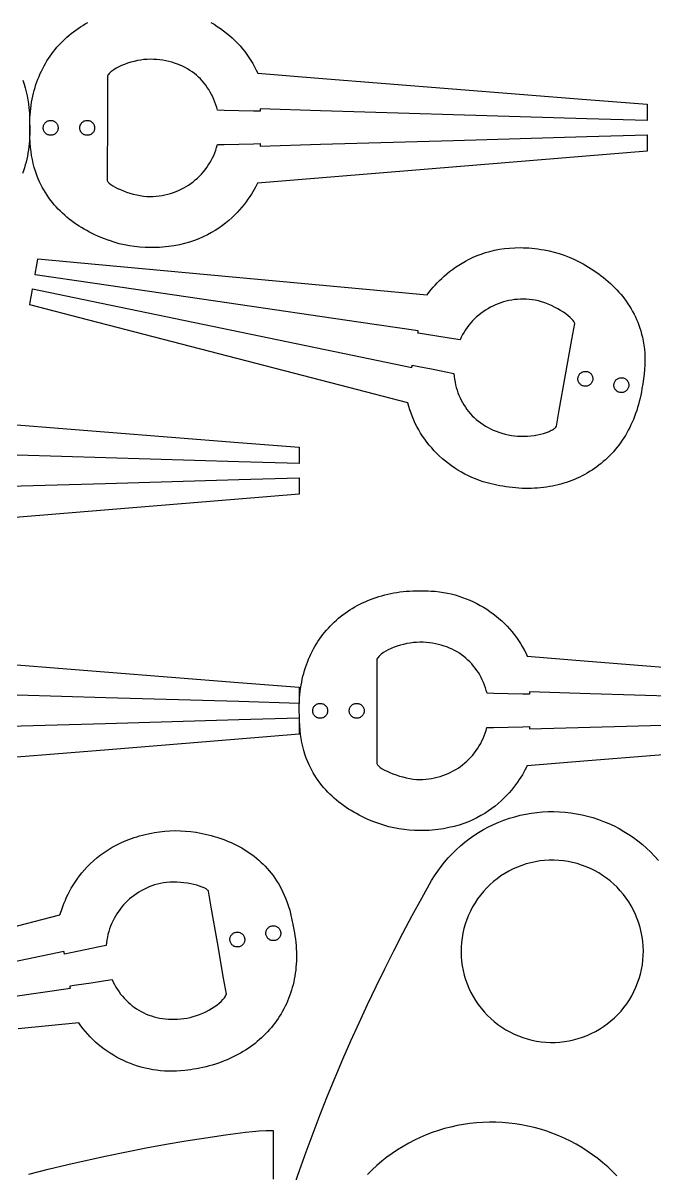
# Model space of a CAD drawing. Extents: x 0 to 1250, y 0 to 2500.
# Drawn here: x 652 to 756, y 642.6 to 832 of the extents above; entities that cross this region are included whole.
import ezdxf

# ---------------------------------------------------------------- set-up
doc = ezdxf.new("R2010")
doc.units = 0
doc.layers.get('0').update_dxf_attribs({"linetype": 'CONTINUOUS', "lineweight": 25})

msp = doc.modelspace()

# ---------------------------------------------------------------- linework, layer by layer
for points in [[(682.917, 832.145), (683.462, 831.827), (683.994, 831.493), (684.512, 831.143), (685.017, 830.776), (685.507, 830.395), (685.982, 829.999), (686.443, 829.589), (686.888, 829.166), (687.317, 828.729), (687.73, 828.281), (688.126, 827.82), (688.504, 827.348), (688.865, 826.865), (689.208, 826.372), (689.533, 825.87), (689.839, 825.358), (690.125, 824.837), (690.392, 824.309), (690.638, 823.773), (700.655, 822.975), (722.691, 821.22), (744.727, 819.465), (754.743, 818.668), (754.743, 818.251), (754.742, 817.334), (754.741, 816.418), (754.74, 816.001), (744.785, 816.297), (722.885, 816.947), (700.984, 817.597), (691.03, 817.892), (691.03, 817.832), (691.03, 817.701), (691.031, 817.57), (691.031, 817.51), (689.937, 817.538), (687.531, 817.599), (685.125, 817.659), (684.031, 817.687), (683.907, 818.144), (683.768, 818.592), (683.612, 819.031), (683.44, 819.46), (683.253, 819.88), (683.05, 820.288), (682.833, 820.687), (682.6, 821.074), (682.352, 821.449), (682.089, 821.813), (681.812, 822.164), (681.521, 822.503), (681.215, 822.829), (680.896, 823.142), (680.562, 823.441), (680.215, 823.726), (679.855, 823.997), (679.481, 824.252), (679.094, 824.493), (678.694, 824.718), (678.282, 824.927), (677.857, 825.12), (677.419, 825.296), (676.97, 825.456), (676.508, 825.598), (676.034, 825.722), (675.549, 825.828), (675.052, 825.916), (674.544, 825.985), (674.024, 826.034), (673.494, 826.064), (672.953, 826.074), (672.447, 826.059), (671.923, 826.015), (671.388, 825.944), (670.846, 825.848), (670.305, 825.727), (669.768, 825.585), (669.242, 825.422), (668.732, 825.24), (668.244, 825.041), (667.784, 824.827), (667.357, 824.6), (666.969, 824.36), (666.626, 824.11), (666.473, 823.982), (666.333, 823.852), (666.206, 823.72), (666.095, 823.586), (665.999, 823.451), (665.919, 823.316), (665.913, 820.628), (665.899, 814.714), (665.886, 808.801), (665.88, 806.113), (665.933, 806.013), (666.005, 805.91), (666.095, 805.806), (666.203, 805.699), (666.466, 805.482), (666.79, 805.263), (667.166, 805.043), (667.589, 804.827), (668.051, 804.617), (668.548, 804.415), (669.071, 804.226), (669.616, 804.051), (670.174, 803.894), (670.74, 803.759), (671.308, 803.646), (671.87, 803.561), (672.421, 803.505), (672.953, 803.481), (673.451, 803.491), (673.944, 803.523), (674.431, 803.575), (674.911, 803.647), (675.385, 803.738), (675.851, 803.849), (676.31, 803.978), (676.76, 804.126), (677.202, 804.292), (677.635, 804.474), (678.058, 804.674), (678.472, 804.891), (678.875, 805.123), (679.268, 805.371), (679.65, 805.635), (680.019, 805.913), (680.378, 806.206), (680.723, 806.512), (681.056, 806.832), (681.375, 807.166), (681.681, 807.512), (681.972, 807.869), (682.249, 808.239), (682.51, 808.62), (682.757, 809.012), (682.987, 809.415), (683.201, 809.827), (683.399, 810.249), (683.579, 810.681), (683.741, 811.121), (683.886, 811.569), (684.012, 812.025), (685.107, 812.052), (687.518, 812.11), (689.928, 812.168), (691.024, 812.195), (691.023, 812.133), (691.023, 811.996), (691.022, 811.86), (691.022, 811.797), (700.978, 812.086), (722.883, 812.72), (744.787, 813.354), (754.743, 813.642), (754.743, 813.224), (754.743, 812.304), (754.743, 811.385), (754.743, 810.967), (744.724, 810.145), (722.684, 808.336), (700.644, 806.528), (690.625, 805.705), (690.272, 805.027), (689.841, 804.275), (689.596, 803.876), (689.329, 803.465), (689.041, 803.043), (688.731, 802.613), (688.397, 802.177), (688.04, 801.736), (687.659, 801.293), (687.253, 800.85), (686.821, 800.408), (686.364, 799.97), (685.879, 799.538), (685.368, 799.115), (684.828, 798.701), (684.26, 798.298), (683.663, 797.91), (683.035, 797.538), (682.378, 797.185), (681.689, 796.851), (680.968, 796.539), (680.215, 796.251), (679.429, 795.99), (678.61, 795.757), (677.756, 795.554), (676.868, 795.384), (676.41, 795.311), (675.944, 795.248), (675.468, 795.193), (674.983, 795.148), (674.489, 795.112), (673.986, 795.087), (673.474, 795.071), (672.952, 795.066), (672.098, 795.084), (671.244, 795.138), (670.392, 795.228), (669.543, 795.354), (668.701, 795.515), (667.866, 795.713), (667.043, 795.947), (666.233, 796.216), (666.23, 796.217), (666.223, 796.22), (666.216, 796.222), (666.213, 796.224), (665.259, 796.585), (664.325, 796.979), (663.865, 797.188), (663.412, 797.406), (662.965, 797.632), (662.524, 797.867), (662.089, 798.111), (661.662, 798.363), (661.241, 798.625), (660.828, 798.895), (660.422, 799.175), (660.024, 799.464), (659.635, 799.762), (659.254, 800.071), (658.881, 800.388), (658.518, 800.716), (658.164, 801.053), (657.82, 801.401), (657.485, 801.759), (657.16, 802.126), (656.846, 802.505), (656.543, 802.893), (656.25, 803.293), (655.969, 803.703), (655.699, 804.124), (655.441, 804.556), (655.195, 804.998), (654.961, 805.452), (654.74, 805.918), (654.532, 806.395), (654.288, 807.014), (654.069, 807.64), (653.875, 808.274), (653.706, 808.914), (653.56, 809.56), (653.438, 810.211), (653.338, 810.867), (653.26, 811.527), (653.197, 812.343), (653.164, 813.144), (653.149, 813.943), (653.135, 814.756), (653.13, 815.305), (653.137, 815.849), (653.157, 816.386), (653.188, 816.918), (653.232, 817.445), (653.288, 817.965), (653.356, 818.479), (653.436, 818.987), (653.527, 819.488), (653.63, 819.984), (653.744, 820.473), (653.869, 820.955), (654.006, 821.431), (654.153, 821.899), (654.312, 822.361), (654.481, 822.817), (654.661, 823.265), (654.852, 823.706), (655.053, 824.139), (655.264, 824.566), (655.485, 824.984), (655.717, 825.396), (655.958, 825.799), (656.209, 826.195), (656.47, 826.584), (656.74, 826.964), (657.02, 827.336), (657.309, 827.7), (657.608, 828.056), (657.915, 828.403), (658.232, 828.742), (658.557, 829.073), (658.891, 829.395), (659.233, 829.708), (659.584, 830.012), (659.943, 830.308), (660.311, 830.594), (660.686, 830.871), (661.07, 831.139), (661.461, 831.398), (661.86, 831.648), (662.267, 831.888), (662.681, 832.118)], [(651.972, 822.613), (652.191, 821.986), (652.384, 821.353), (652.554, 820.713), (652.699, 820.067), (652.822, 819.416), (652.922, 818.76), (653, 818.099), (653.063, 817.284), (653.095, 816.483), (653.111, 815.683), (653.125, 814.87), (653.13, 814.321), (653.123, 813.778), (653.103, 813.24), (653.071, 812.708), (653.027, 812.182), (652.971, 811.662), (652.904, 811.148), (652.824, 810.64), (652.733, 810.138), (652.63, 809.643), (652.516, 809.154), (652.39, 808.672), (652.254, 808.196), (652.106, 807.727), (651.948, 807.265)], [(643.393, 766.506), (665.429, 764.751), (687.465, 762.996), (697.482, 762.199), (697.481, 761.782), (697.48, 760.865), (697.479, 759.949), (697.479, 759.532), (687.524, 759.828), (665.623, 760.478), (643.723, 761.128)], [(643.717, 755.617), (665.621, 756.251), (687.525, 756.885), (697.482, 757.173), (697.482, 756.755), (697.482, 755.836), (697.481, 754.916), (697.481, 754.498), (687.463, 753.676), (665.423, 751.867), (643.382, 750.059)], [(767.036, 712.372), (744.996, 710.563), (734.977, 709.741), (734.624, 709.063), (734.193, 708.311), (733.948, 707.912), (733.682, 707.501), (733.393, 707.079), (733.083, 706.649), (732.749, 706.212), (732.392, 705.772), (732.011, 705.329), (731.605, 704.885), (731.173, 704.444), (730.716, 704.006), (730.231, 703.574), (729.72, 703.15), (729.18, 702.736), (728.612, 702.334), (728.015, 701.946), (727.387, 701.574), (726.73, 701.22), (726.041, 700.887), (725.32, 700.575), (724.567, 700.287), (723.782, 700.026), (722.962, 699.793), (722.108, 699.59), (721.22, 699.42), (720.762, 699.347), (720.296, 699.283), (719.82, 699.229), (719.335, 699.184), (718.841, 699.148), (718.338, 699.122), (717.826, 699.107), (717.304, 699.101), (716.451, 699.119), (715.596, 699.173), (714.744, 699.264), (713.895, 699.389), (713.053, 699.551), (712.218, 699.749), (711.395, 699.983), (710.585, 700.252), (710.582, 700.253), (710.575, 700.256), (710.568, 700.258), (710.565, 700.259), (709.611, 700.621), (708.677, 701.015), (708.218, 701.224), (707.764, 701.442), (707.317, 701.668), (706.876, 701.903), (706.441, 702.146), (706.014, 702.399), (705.593, 702.66), (705.18, 702.931), (704.774, 703.211), (704.376, 703.5), (703.987, 703.798), (703.606, 704.106), (703.234, 704.424), (702.87, 704.752), (702.516, 705.089), (702.172, 705.437), (701.837, 705.794), (701.513, 706.162), (701.198, 706.54), (700.895, 706.929), (700.602, 707.328), (700.321, 707.739), (700.051, 708.159), (699.793, 708.591), (699.547, 709.034), (699.313, 709.488), (699.092, 709.954), (698.884, 710.431), (698.64, 711.05), (698.421, 711.676), (698.227, 712.31), (698.058, 712.95), (697.912, 713.595), (697.79, 714.247), (697.69, 714.903), (697.612, 715.563), (697.549, 716.379), (697.516, 717.179), (697.501, 717.979), (697.487, 718.792), (697.482, 719.341), (697.489, 719.884), (697.509, 720.422), (697.54, 720.954), (697.584, 721.48), (697.64, 722), (697.708, 722.515), (697.788, 723.023), (697.879, 723.524), (697.982, 724.019), (698.096, 724.508), (698.221, 724.991), (698.358, 725.466), (698.505, 725.935), (698.664, 726.397), (698.833, 726.852), (699.013, 727.301), (699.204, 727.741), (699.405, 728.175), (699.616, 728.601), (699.837, 729.02), (700.069, 729.432), (700.31, 729.835), (700.561, 730.231), (700.822, 730.619), (701.092, 731), (701.372, 731.372), (701.662, 731.736), (701.96, 732.091), (702.267, 732.439), (702.584, 732.778), (702.909, 733.109), (703.243, 733.43), (703.585, 733.744), (703.936, 734.048), (704.295, 734.343), (704.663, 734.63), (705.038, 734.907), (705.422, 735.175), (705.813, 735.434), (706.212, 735.683), (706.619, 735.923), (707.033, 736.154), (707.455, 736.374), (707.883, 736.585), (708.319, 736.786), (708.762, 736.977), (709.212, 737.158), (709.668, 737.328), (710.131, 737.488), (710.6, 737.638), (711.076, 737.778), (711.558, 737.907), (712.047, 738.025), (712.541, 738.132), (713.041, 738.229), (713.547, 738.314), (714.059, 738.388), (714.576, 738.452), (715.098, 738.504), (715.626, 738.544), (716.159, 738.573), (716.697, 738.591), (717.239, 738.597), (717.729, 738.594), (718.219, 738.584), (718.709, 738.568), (719.198, 738.543), (719.873, 738.492), (720.541, 738.417), (721.201, 738.319), (721.852, 738.198), (722.495, 738.056), (723.128, 737.891), (723.752, 737.706), (724.366, 737.5), (724.969, 737.274), (725.561, 737.028), (726.143, 736.764), (726.712, 736.481), (727.269, 736.181), (727.814, 735.863), (728.346, 735.529), (728.864, 735.178), (729.369, 734.812), (729.859, 734.431), (730.334, 734.035), (730.795, 733.625), (731.24, 733.201), (731.669, 732.765), (732.082, 732.316), (732.478, 731.856), (732.856, 731.384), (733.217, 730.901), (733.56, 730.408), (733.885, 729.905), (734.191, 729.394), (734.477, 728.873), (734.744, 728.344), (734.99, 727.808), (745.007, 727.011), (767.043, 725.256)], [(767.237, 720.982), (745.337, 721.632), (735.382, 721.928), (735.382, 721.868), (735.382, 721.737), (735.383, 721.606), (735.383, 721.546), (734.289, 721.574), (731.883, 721.635), (729.477, 721.695), (728.383, 721.723), (728.259, 722.18), (728.12, 722.628), (727.964, 723.067), (727.792, 723.496), (727.605, 723.915), (727.402, 724.324), (727.185, 724.722), (726.952, 725.109), (726.704, 725.485), (726.441, 725.849), (726.164, 726.2), (725.873, 726.539), (725.567, 726.865), (725.248, 727.178), (724.914, 727.477), (724.567, 727.762), (724.207, 728.032), (723.833, 728.288), (723.446, 728.529), (723.047, 728.754), (722.634, 728.963), (722.209, 729.156), (721.771, 729.332), (721.322, 729.491), (720.86, 729.634), (720.386, 729.758), (719.901, 729.864), (719.404, 729.952), (718.896, 730.02), (718.376, 730.07), (717.846, 730.1), (717.305, 730.11), (716.799, 730.095), (716.275, 730.051), (715.74, 729.98), (715.198, 729.883), (714.657, 729.763), (714.12, 729.62), (713.594, 729.458), (713.084, 729.276), (712.596, 729.077), (712.136, 728.863), (711.709, 728.635), (711.321, 728.396), (710.978, 728.146), (710.825, 728.018), (710.685, 727.887), (710.558, 727.755), (710.447, 727.622), (710.351, 727.487), (710.271, 727.351), (710.265, 724.663), (710.251, 718.75), (710.238, 712.837), (710.232, 710.149), (710.285, 710.049), (710.357, 709.946), (710.447, 709.841), (710.555, 709.735), (710.818, 709.518), (711.142, 709.298), (711.518, 709.079), (711.941, 708.863), (712.403, 708.652), (712.9, 708.451), (713.423, 708.262), (713.968, 708.087), (714.526, 707.93), (715.092, 707.794), (715.66, 707.682), (716.222, 707.596), (716.773, 707.54), (717.305, 707.517), (717.803, 707.527), (718.296, 707.559), (718.783, 707.611), (719.263, 707.683), (719.737, 707.774), (720.203, 707.885), (720.662, 708.014), (721.112, 708.162), (721.554, 708.327), (721.987, 708.51), (722.41, 708.71), (722.824, 708.927), (723.227, 709.159), (723.62, 709.407), (724.002, 709.671), (724.372, 709.949), (724.73, 710.242), (725.075, 710.548), (725.408, 710.868), (725.727, 711.202), (726.033, 711.547), (726.324, 711.905), (726.601, 712.275), (726.862, 712.656), (727.109, 713.048), (727.339, 713.451), (727.553, 713.863), (727.751, 714.285), (727.931, 714.716), (728.093, 715.156), (728.238, 715.605), (728.364, 716.061), (729.459, 716.087), (731.87, 716.146), (734.28, 716.204), (735.376, 716.231), (735.375, 716.168), (735.375, 716.032), (735.374, 715.895), (735.374, 715.833), (745.33, 716.121), (767.235, 716.756)], [(643.393, 727.011), (665.429, 725.256), (687.465, 723.501), (697.482, 722.703), (697.481, 722.287), (697.48, 721.37), (697.479, 720.453), (697.479, 720.037), (687.524, 720.332), (665.623, 720.982), (643.723, 721.632)], [(643.717, 716.121), (665.621, 716.756), (687.525, 717.39), (697.482, 717.678), (697.482, 717.26), (697.482, 716.34), (697.481, 715.421), (697.481, 715.003), (687.463, 714.181), (665.423, 712.372), (643.382, 710.563)], [(696.432, 640.048), (697.508, 643.149), (698.618, 646.237), (699.762, 649.313), (700.94, 652.377), (702.151, 655.427), (703.396, 658.463), (704.675, 661.486), (705.987, 664.494), (707.332, 667.488), (708.71, 670.466), (710.12, 673.43), (711.564, 676.377), (713.039, 679.309), (714.547, 682.224), (716.088, 685.122), (717.659, 688.003), (719.263, 690.866), (719.75, 691.66), (720.269, 692.434), (720.819, 693.186), (721.399, 693.915), (722.008, 694.62), (722.645, 695.3), (723.309, 695.953), (723.999, 696.579), (724.714, 697.177), (725.452, 697.745), (726.213, 698.283), (726.994, 698.789), (727.796, 699.264), (728.617, 699.706), (729.454, 700.113), (730.307, 700.487), (731.175, 700.826), (732.056, 701.13), (732.948, 701.397), (733.851, 701.628), (734.762, 701.823), (735.68, 701.98), (736.604, 702.1), (737.532, 702.183), (738.463, 702.228), (739.394, 702.235), (740.325, 702.205), (741.254, 702.137), (742.18, 702.031), (743.1, 701.888), (744.014, 701.707), (744.92, 701.49), (745.817, 701.236), (746.702, 700.947), (747.575, 700.621), (748.434, 700.261), (749.278, 699.866), (750.105, 699.437), (750.914, 698.975), (751.704, 698.48), (752.473, 697.955), (753.22, 697.398), (753.944, 696.812), (754.643, 696.196), (755.317, 695.553), (755.965, 694.883), (756.584, 694.188)], [(648.375, 682.697), (658.098, 685.246), (658.329, 685.975), (658.622, 686.791), (658.794, 687.226), (658.985, 687.677), (659.196, 688.143), (659.427, 688.62), (659.68, 689.108), (659.955, 689.604), (660.253, 690.107), (660.576, 690.614), (660.924, 691.123), (661.299, 691.634), (661.701, 692.143), (662.131, 692.65), (662.591, 693.151), (663.08, 693.646), (663.601, 694.132), (664.155, 694.607), (664.741, 695.07), (665.361, 695.518), (666.017, 695.95), (666.708, 696.364), (667.437, 696.758), (668.203, 697.13), (669.009, 697.477), (669.854, 697.8), (670.292, 697.951), (670.741, 698.094), (671.2, 698.231), (671.669, 698.359), (672.149, 698.48), (672.64, 698.593), (673.142, 698.697), (673.655, 698.793), (674.499, 698.924), (675.35, 699.019), (676.205, 699.078), (677.063, 699.101), (677.92, 699.088), (678.776, 699.038), (679.627, 698.951), (680.472, 698.826), (680.476, 698.826), (680.483, 698.825), (680.49, 698.823), (680.493, 698.823), (681.495, 698.632), (682.484, 698.407), (682.972, 698.281), (683.457, 698.145), (683.936, 698), (684.411, 697.845), (684.882, 697.681), (685.347, 697.506), (685.806, 697.322), (686.26, 697.127), (686.708, 696.922), (687.15, 696.706), (687.586, 696.48), (688.015, 696.243), (688.436, 695.995), (688.851, 695.735), (689.258, 695.464), (689.658, 695.182), (690.049, 694.888), (690.433, 694.582), (690.808, 694.264), (691.174, 693.934), (691.532, 693.591), (691.88, 693.236), (692.219, 692.868), (692.548, 692.488), (692.867, 692.095), (693.176, 691.688), (693.475, 691.268), (693.763, 690.835), (694.111, 690.267), (694.435, 689.688), (694.736, 689.098), (695.014, 688.497), (695.269, 687.887), (695.503, 687.266), (695.715, 686.638), (695.907, 686.001), (696.111, 685.209), (696.282, 684.426), (696.436, 683.641), (696.59, 682.843), (696.691, 682.303), (696.778, 681.767), (696.852, 681.234), (696.913, 680.704), (696.962, 680.178), (696.997, 679.656), (697.019, 679.138), (697.029, 678.624), (697.026, 678.114), (697.011, 677.609), (696.984, 677.107), (696.944, 676.611), (696.892, 676.119), (696.828, 675.631), (696.752, 675.149), (696.664, 674.671), (696.565, 674.198), (696.454, 673.731), (696.331, 673.269), (696.197, 672.813), (696.052, 672.362), (695.896, 671.917), (695.728, 671.477), (695.549, 671.043), (695.36, 670.616), (695.16, 670.195), (694.949, 669.779), (694.727, 669.371), (694.495, 668.969), (694.253, 668.573), (694, 668.184), (693.737, 667.802), (693.464, 667.427), (693.181, 667.059), (692.889, 666.699), (692.586, 666.345), (692.274, 665.999), (691.952, 665.661), (691.621, 665.33), (691.281, 665.008), (690.931, 664.693), (690.572, 664.386), (690.204, 664.087), (689.828, 663.797), (689.442, 663.515), (689.048, 663.241), (688.645, 662.976), (688.233, 662.72), (687.813, 662.473), (687.385, 662.235), (686.949, 662.006), (686.504, 661.786), (686.052, 661.575), (685.592, 661.374), (685.124, 661.182), (684.648, 661.001), (684.164, 660.829), (683.674, 660.666), (683.175, 660.514), (682.67, 660.373), (682.157, 660.241), (681.638, 660.12), (681.111, 660.009), (680.577, 659.909), (680.094, 659.827), (679.61, 659.751), (679.125, 659.682), (678.639, 659.621), (677.965, 659.554), (677.295, 659.512), (676.628, 659.494), (675.965, 659.5), (675.308, 659.529), (674.656, 659.581), (674.009, 659.656), (673.369, 659.752), (672.735, 659.87), (672.109, 660.008), (671.491, 660.168), (670.881, 660.347), (670.28, 660.546), (669.689, 660.765), (669.107, 661.002), (668.536, 661.257), (667.975, 661.53), (667.426, 661.82), (666.889, 662.128), (666.364, 662.451), (665.853, 662.791), (665.354, 663.146), (664.87, 663.517), (664.4, 663.901), (663.945, 664.301), (663.506, 664.713), (663.082, 665.139), (662.675, 665.578), (662.285, 666.029), (661.913, 666.492), (661.558, 666.966), (661.223, 667.451), (651.22, 666.497)], [(649.961, 671.737), (659.816, 673.174), (659.805, 673.233), (659.782, 673.362), (659.759, 673.491), (659.748, 673.55), (660.83, 673.713), (663.211, 674.071), (665.591, 674.429), (666.673, 674.591), (666.874, 674.163), (667.089, 673.746), (667.319, 673.341), (667.563, 672.948), (667.82, 672.567), (668.09, 672.2), (668.374, 671.846), (668.67, 671.505), (668.98, 671.178), (669.301, 670.865), (669.635, 670.567), (669.981, 670.284), (670.339, 670.016), (670.708, 669.764), (671.088, 669.527), (671.479, 669.307), (671.881, 669.103), (672.294, 668.916), (672.716, 668.746), (673.149, 668.594), (673.592, 668.46), (674.044, 668.343), (674.505, 668.246), (674.976, 668.167), (675.455, 668.107), (675.943, 668.067), (676.44, 668.047), (676.944, 668.047), (677.457, 668.067), (677.977, 668.109), (678.504, 668.171), (679.039, 668.255), (679.535, 668.358), (680.043, 668.492), (680.558, 668.655), (681.074, 668.844), (681.587, 669.057), (682.091, 669.291), (682.581, 669.542), (683.051, 669.81), (683.497, 670.09), (683.913, 670.381), (684.294, 670.679), (684.634, 670.983), (684.929, 671.288), (685.058, 671.441), (685.173, 671.594), (685.274, 671.746), (685.361, 671.896), (685.432, 672.046), (685.487, 672.194), (685.027, 674.842), (684.013, 680.668), (682.999, 686.494), (682.539, 689.142), (682.469, 689.231), (682.38, 689.319), (682.273, 689.407), (682.149, 689.493), (681.851, 689.661), (681.495, 689.821), (681.086, 689.972), (680.632, 690.111), (680.14, 690.238), (679.616, 690.35), (679.068, 690.446), (678.501, 690.523), (677.924, 690.581), (677.343, 690.616), (676.765, 690.628), (676.196, 690.615), (675.644, 690.575), (675.116, 690.505), (674.627, 690.408), (674.147, 690.292), (673.677, 690.156), (673.216, 690.002), (672.766, 689.83), (672.326, 689.64), (671.896, 689.433), (671.478, 689.209), (671.072, 688.969), (670.677, 688.714), (670.295, 688.444), (669.925, 688.159), (669.568, 687.86), (669.225, 687.547), (668.895, 687.221), (668.579, 686.883), (668.277, 686.533), (667.99, 686.171), (667.718, 685.798), (667.461, 685.414), (667.221, 685.021), (666.996, 684.617), (666.787, 684.205), (666.596, 683.784), (666.421, 683.356), (666.264, 682.919), (666.125, 682.476), (666.004, 682.026), (665.902, 681.57), (665.818, 681.108), (665.753, 680.642), (665.709, 680.171), (664.634, 679.954), (662.271, 679.478), (659.907, 679.002), (658.833, 678.786), (658.822, 678.847), (658.799, 678.982), (658.776, 679.116), (658.765, 679.178), (649.01, 677.165)], [(749.77, 642.254), (749.022, 643.013), (748.245, 643.743), (747.441, 644.443), (746.612, 645.113), (745.758, 645.751), (744.882, 646.357), (743.983, 646.929), (743.063, 647.468), (742.124, 647.972), (741.166, 648.44), (740.192, 648.873), (739.202, 649.268), (738.199, 649.626), (737.182, 649.947), (736.154, 650.229), (735.117, 650.473), (734.071, 650.678), (733.018, 650.843), (731.959, 650.969), (730.897, 651.055), (729.832, 651.102), (728.766, 651.108), (727.701, 651.075), (726.638, 651.002), (725.578, 650.889), (724.523, 650.737), (723.475, 650.545), (722.434, 650.315), (721.403, 650.045), (720.382, 649.738), (719.374, 649.392), (718.38, 649.009), (717.4, 648.588), (716.437, 648.132), (715.492, 647.64), (714.565, 647.113), (713.659, 646.551), (712.775, 645.956), (711.913, 645.329), (711.076, 644.669), (710.264, 643.979), (709.478, 643.259), (708.72, 642.51)], [(652.952, 642.555), (656.158, 643.364), (659.373, 644.137), (662.596, 644.873), (665.827, 645.575), (669.065, 646.24), (672.311, 646.869), (675.564, 647.462), (678.823, 648.019), (682.087, 648.539), (685.358, 649.023), (688.634, 649.471), (689.765, 649.595), (690.901, 649.684), (692.038, 649.737), (693.176, 649.755), (693.176, 641.755)]]:
    msp.add_lwpolyline(points)
for points in [[(655.345, 814.788), (655.351, 814.914), (655.369, 815.035), (655.4, 815.153), (655.441, 815.265), (655.492, 815.372), (655.554, 815.473), (655.624, 815.567), (655.703, 815.654), (655.79, 815.734), (655.885, 815.804), (655.986, 815.865), (656.093, 815.917), (656.205, 815.958), (656.323, 815.988), (656.444, 816.007), (656.57, 816.013), (656.695, 816.007), (656.816, 815.988), (656.934, 815.958), (657.046, 815.917), (657.154, 815.865), (657.255, 815.804), (657.349, 815.734), (657.436, 815.654), (657.515, 815.567), (657.585, 815.473), (657.647, 815.372), (657.698, 815.265), (657.74, 815.153), (657.77, 815.035), (657.788, 814.914), (657.795, 814.788), (657.788, 814.663), (657.77, 814.541), (657.74, 814.424), (657.698, 814.312), (657.647, 814.204), (657.585, 814.103), (657.515, 814.009), (657.436, 813.922), (657.349, 813.843), (657.255, 813.773), (657.154, 813.711), (657.046, 813.66), (656.934, 813.618), (656.816, 813.588), (656.695, 813.57), (656.57, 813.563), (656.444, 813.57), (656.323, 813.588), (656.205, 813.618), (656.093, 813.66), (655.986, 813.711), (655.885, 813.773), (655.79, 813.843), (655.703, 813.922), (655.624, 814.009), (655.554, 814.103), (655.492, 814.204), (655.441, 814.312), (655.4, 814.424), (655.369, 814.541), (655.351, 814.663)], [(661.359, 814.788), (661.366, 814.914), (661.384, 815.035), (661.414, 815.153), (661.456, 815.265), (661.507, 815.372), (661.569, 815.473), (661.639, 815.567), (661.718, 815.654), (661.805, 815.734), (661.899, 815.804), (662, 815.865), (662.108, 815.917), (662.22, 815.958), (662.337, 815.988), (662.459, 816.007), (662.584, 816.013), (662.71, 816.007), (662.831, 815.988), (662.949, 815.958), (663.061, 815.917), (663.168, 815.865), (663.269, 815.804), (663.364, 815.734), (663.451, 815.654), (663.53, 815.567), (663.6, 815.473), (663.662, 815.372), (663.713, 815.265), (663.754, 815.153), (663.784, 815.035), (663.803, 814.914), (663.809, 814.788), (663.803, 814.663), (663.784, 814.541), (663.754, 814.424), (663.713, 814.312), (663.662, 814.204), (663.6, 814.103), (663.53, 814.009), (663.451, 813.922), (663.364, 813.843), (663.269, 813.773), (663.168, 813.711), (663.061, 813.66), (662.949, 813.618), (662.831, 813.588), (662.71, 813.57), (662.584, 813.563), (662.459, 813.57), (662.337, 813.588), (662.22, 813.618), (662.108, 813.66), (662, 813.711), (661.899, 813.773), (661.805, 813.843), (661.718, 813.922), (661.639, 814.009), (661.569, 814.103), (661.507, 814.204), (661.456, 814.312), (661.414, 814.424), (661.384, 814.541), (661.366, 814.663)], [(718.525, 787.29), (718.991, 787.896), (719.545, 788.562), (719.856, 788.912), (720.19, 789.271), (720.547, 789.636), (720.927, 790.006), (721.332, 790.378), (721.76, 790.75), (722.212, 791.12), (722.689, 791.486), (723.191, 791.846), (723.717, 792.198), (724.269, 792.539), (724.847, 792.868), (725.45, 793.182), (726.079, 793.479), (726.735, 793.757), (727.417, 794.015), (728.127, 794.249), (728.863, 794.458), (729.627, 794.64), (730.418, 794.792), (731.237, 794.913), (732.085, 795), (732.961, 795.052), (733.866, 795.066), (734.329, 795.057), (734.799, 795.039), (735.277, 795.01), (735.762, 794.971), (736.255, 794.92), (736.755, 794.858), (737.262, 794.784), (737.777, 794.699), (738.614, 794.533), (739.446, 794.331), (740.27, 794.095), (741.084, 793.823), (741.886, 793.518), (742.673, 793.178), (743.443, 792.805), (744.194, 792.399), (744.197, 792.397), (744.204, 792.394), (744.21, 792.39), (744.213, 792.388), (745.089, 791.867), (745.941, 791.317), (746.357, 791.031), (746.765, 790.738), (747.167, 790.437), (747.56, 790.129), (747.946, 789.814), (748.323, 789.491), (748.692, 789.161), (749.052, 788.822), (749.403, 788.476), (749.744, 788.123), (750.076, 787.761), (750.398, 787.391), (750.71, 787.014), (751.01, 786.628), (751.301, 786.234), (751.579, 785.832), (751.847, 785.422), (752.103, 785.003), (752.346, 784.576), (752.578, 784.141), (752.796, 783.697), (753.002, 783.244), (753.195, 782.783), (753.374, 782.313), (753.539, 781.834), (753.691, 781.346), (753.828, 780.849), (753.95, 780.343), (754.083, 779.691), (754.19, 779.036), (754.27, 778.379), (754.326, 777.719), (754.357, 777.058), (754.365, 776.395), (754.349, 775.732), (754.311, 775.068), (754.232, 774.254), (754.125, 773.459), (754.001, 772.669), (753.874, 771.866), (753.783, 771.325), (753.682, 770.791), (753.569, 770.265), (753.446, 769.746), (753.311, 769.236), (753.166, 768.733), (753.01, 768.239), (752.843, 767.752), (752.666, 767.274), (752.479, 766.804), (752.281, 766.343), (752.074, 765.889), (751.857, 765.445), (751.63, 765.008), (751.394, 764.581), (751.148, 764.162), (750.893, 763.752), (750.629, 763.351), (750.356, 762.959), (750.074, 762.576), (749.783, 762.202), (749.484, 761.837), (749.176, 761.481), (748.86, 761.135), (748.536, 760.798), (748.203, 760.47), (747.863, 760.152), (747.515, 759.844), (747.159, 759.546), (746.796, 759.257), (746.426, 758.978), (746.048, 758.709), (745.664, 758.45), (745.272, 758.201), (744.874, 757.962), (744.468, 757.733), (744.057, 757.515), (743.639, 757.307), (743.215, 757.11), (742.784, 756.923), (742.348, 756.747), (741.906, 756.581), (741.458, 756.426), (741.005, 756.282), (740.546, 756.149), (740.082, 756.027), (739.612, 755.916), (739.138, 755.816), (738.659, 755.727), (738.175, 755.65), (737.687, 755.583), (737.194, 755.529), (736.697, 755.486), (736.196, 755.454), (735.69, 755.434), (735.181, 755.426), (734.668, 755.43), (734.151, 755.445), (733.631, 755.473), (733.107, 755.512), (732.581, 755.564), (732.051, 755.628), (731.518, 755.704), (730.983, 755.792), (730.501, 755.88), (730.02, 755.975), (729.54, 756.076), (729.063, 756.185), (728.407, 756.353), (727.762, 756.542), (727.129, 756.754), (726.509, 756.986), (725.901, 757.238), (725.306, 757.51), (724.724, 757.801), (724.155, 758.11), (723.6, 758.438), (723.059, 758.782), (722.533, 759.143), (722.021, 759.521), (721.524, 759.913), (721.043, 760.321), (720.578, 760.742), (720.128, 761.178), (719.695, 761.626), (719.278, 762.087), (718.878, 762.559), (718.496, 763.043), (718.131, 763.537), (717.785, 764.041), (717.456, 764.555), (717.146, 765.077), (716.855, 765.608), (716.583, 766.146), (716.331, 766.691), (716.099, 767.242), (715.887, 767.799), (715.695, 768.362), (715.524, 768.929), (715.375, 769.499), (705.649, 772.024), (684.252, 777.579), (662.856, 783.134), (653.13, 785.659), (653.203, 786.069), (653.363, 786.971), (653.523, 787.874), (653.596, 788.284), (663.348, 786.264), (684.803, 781.821), (706.258, 777.378), (716.01, 775.358), (716.02, 775.417), (716.043, 775.547), (716.065, 775.676), (716.075, 775.735), (717.148, 775.518), (719.507, 775.04), (721.866, 774.562), (722.938, 774.345), (722.981, 773.874), (723.04, 773.408), (723.118, 772.949), (723.212, 772.496), (723.324, 772.051), (723.452, 771.613), (723.598, 771.183), (723.76, 770.761), (723.938, 770.348), (724.134, 769.945), (724.346, 769.55), (724.574, 769.166), (724.818, 768.792), (725.078, 768.429), (725.355, 768.076), (725.647, 767.735), (725.955, 767.406), (726.279, 767.089), (726.618, 766.785), (726.973, 766.494), (727.343, 766.217), (727.728, 765.953), (728.128, 765.703), (728.543, 765.468), (728.973, 765.248), (729.418, 765.044), (729.878, 764.855), (730.352, 764.682), (730.84, 764.526), (731.343, 764.387), (731.86, 764.266), (732.391, 764.162), (732.892, 764.089), (733.416, 764.041), (733.955, 764.018), (734.505, 764.019), (735.06, 764.043), (735.613, 764.091), (736.16, 764.16), (736.693, 764.25), (737.208, 764.361), (737.698, 764.492), (738.158, 764.642), (738.582, 764.811), (738.964, 764.997), (739.137, 765.097), (739.297, 765.201), (739.444, 765.309), (739.577, 765.421), (739.695, 765.537), (739.798, 765.657), (740.271, 768.303), (741.311, 774.124), (742.351, 779.945), (742.824, 782.591), (742.789, 782.699), (742.735, 782.813), (742.665, 782.931), (742.577, 783.055), (742.355, 783.314), (742.075, 783.587), (741.743, 783.868), (741.364, 784.155), (740.945, 784.442), (740.491, 784.727), (740.008, 785.004), (739.502, 785.27), (738.98, 785.522), (738.446, 785.754), (737.906, 785.963), (737.367, 786.145), (736.835, 786.296), (736.315, 786.412), (735.822, 786.488), (735.332, 786.542), (734.843, 786.576), (734.357, 786.588), (733.875, 786.58), (733.397, 786.552), (732.923, 786.505), (732.453, 786.437), (731.99, 786.351), (731.531, 786.246), (731.08, 786.123), (730.635, 785.982), (730.197, 785.823), (729.767, 785.646), (729.346, 785.453), (728.933, 785.243), (728.53, 785.017), (728.136, 784.775), (727.753, 784.518), (727.381, 784.245), (727.02, 783.958), (726.671, 783.656), (726.334, 783.34), (726.01, 783.01), (725.699, 782.667), (725.402, 782.31), (725.12, 781.941), (724.852, 781.56), (724.6, 781.167), (724.364, 780.761), (724.144, 780.345), (723.94, 779.918), (722.857, 780.082), (720.473, 780.443), (718.089, 780.804), (717.005, 780.968), (717.016, 781.029), (717.041, 781.164), (717.065, 781.298), (717.076, 781.359), (707.221, 782.804), (685.539, 785.983), (663.858, 789.162), (654.002, 790.608), (654.075, 791.019), (654.235, 791.925), (654.395, 792.831), (654.468, 793.242), (664.477, 792.312), (686.496, 790.266), (708.516, 788.22)], [(745.769, 773.263), (745.741, 773.141), (745.701, 773.024), (745.651, 772.914), (745.591, 772.81), (745.522, 772.714), (745.444, 772.625), (745.358, 772.544), (745.265, 772.472), (745.166, 772.409), (745.06, 772.356), (744.95, 772.313), (744.836, 772.281), (744.718, 772.26), (744.597, 772.251), (744.474, 772.254), (744.35, 772.269), (744.227, 772.297), (744.111, 772.337), (744, 772.387), (743.897, 772.447), (743.8, 772.516), (743.711, 772.594), (743.631, 772.68), (743.559, 772.773), (743.496, 772.872), (743.443, 772.977), (743.4, 773.088), (743.368, 773.202), (743.347, 773.32), (743.338, 773.441), (743.34, 773.564), (743.356, 773.688), (743.384, 773.811), (743.423, 773.927), (743.473, 774.038), (743.533, 774.141), (743.603, 774.238), (743.681, 774.326), (743.767, 774.407), (743.86, 774.479), (743.959, 774.542), (744.064, 774.595), (744.174, 774.638), (744.289, 774.67), (744.407, 774.691), (744.528, 774.7), (744.651, 774.698), (744.775, 774.682), (744.897, 774.654), (745.014, 774.615), (745.124, 774.564), (745.228, 774.504), (745.324, 774.435), (745.413, 774.357), (745.494, 774.271), (745.566, 774.178), (745.629, 774.079), (745.682, 773.974), (745.724, 773.864), (745.757, 773.749), (745.778, 773.631), (745.787, 773.51), (745.784, 773.387)], [(751.692, 772.218), (751.664, 772.096), (751.625, 771.98), (751.575, 771.869), (751.515, 771.766), (751.445, 771.669), (751.367, 771.58), (751.281, 771.5), (751.188, 771.428), (751.089, 771.365), (750.984, 771.312), (750.874, 771.269), (750.759, 771.237), (750.641, 771.216), (750.52, 771.206), (750.397, 771.209), (750.273, 771.225), (750.151, 771.253), (750.034, 771.292), (749.924, 771.342), (749.82, 771.402), (749.724, 771.472), (749.635, 771.55), (749.554, 771.636), (749.482, 771.729), (749.42, 771.828), (749.366, 771.933), (749.324, 772.043), (749.291, 772.158), (749.27, 772.276), (749.261, 772.396), (749.264, 772.519), (749.279, 772.644), (749.307, 772.766), (749.347, 772.883), (749.397, 772.993), (749.457, 773.097), (749.526, 773.193), (749.604, 773.282), (749.69, 773.363), (749.783, 773.435), (749.882, 773.497), (749.988, 773.55), (750.098, 773.593), (750.212, 773.625), (750.33, 773.647), (750.451, 773.656), (750.574, 773.653), (750.698, 773.638), (750.821, 773.61), (750.937, 773.57), (751.048, 773.52), (751.151, 773.46), (751.248, 773.391), (751.337, 773.313), (751.417, 773.227), (751.489, 773.134), (751.552, 773.034), (751.605, 772.929), (751.648, 772.819), (751.68, 772.705), (751.701, 772.587), (751.71, 772.466), (751.708, 772.343)], [(699.697, 718.824), (699.703, 718.949), (699.721, 719.071), (699.752, 719.188), (699.793, 719.301), (699.845, 719.408), (699.906, 719.509), (699.976, 719.603), (700.055, 719.69), (700.142, 719.769), (700.237, 719.84), (700.338, 719.901), (700.445, 719.953), (700.557, 719.994), (700.675, 720.024), (700.796, 720.043), (700.922, 720.049), (701.047, 720.043), (701.168, 720.024), (701.286, 719.994), (701.399, 719.953), (701.506, 719.901), (701.607, 719.84), (701.701, 719.769), (701.788, 719.69), (701.867, 719.603), (701.937, 719.509), (701.999, 719.408), (702.05, 719.301), (702.092, 719.188), (702.122, 719.071), (702.14, 718.949), (702.147, 718.824), (702.14, 718.699), (702.122, 718.577), (702.092, 718.46), (702.05, 718.347), (701.999, 718.24), (701.937, 718.139), (701.867, 718.045), (701.788, 717.958), (701.701, 717.879), (701.607, 717.808), (701.506, 717.747), (701.399, 717.695), (701.286, 717.654), (701.168, 717.624), (701.047, 717.605), (700.922, 717.599), (700.796, 717.605), (700.675, 717.624), (700.557, 717.654), (700.445, 717.695), (700.338, 717.747), (700.237, 717.808), (700.142, 717.879), (700.055, 717.958), (699.976, 718.045), (699.906, 718.139), (699.845, 718.24), (699.793, 718.347), (699.752, 718.46), (699.721, 718.577), (699.703, 718.699)], [(705.711, 718.824), (705.718, 718.949), (705.736, 719.071), (705.766, 719.188), (705.808, 719.301), (705.859, 719.408), (705.921, 719.509), (705.991, 719.603), (706.07, 719.69), (706.157, 719.769), (706.251, 719.84), (706.352, 719.901), (706.46, 719.953), (706.572, 719.994), (706.689, 720.024), (706.811, 720.043), (706.936, 720.049), (707.062, 720.043), (707.183, 720.024), (707.301, 719.994), (707.413, 719.953), (707.52, 719.901), (707.621, 719.84), (707.716, 719.769), (707.803, 719.69), (707.882, 719.603), (707.952, 719.509), (708.014, 719.408), (708.065, 719.301), (708.106, 719.188), (708.136, 719.071), (708.155, 718.949), (708.161, 718.824), (708.155, 718.699), (708.136, 718.577), (708.106, 718.46), (708.065, 718.347), (708.014, 718.24), (707.952, 718.139), (707.882, 718.045), (707.803, 717.958), (707.716, 717.879), (707.621, 717.808), (707.52, 717.747), (707.413, 717.695), (707.301, 717.654), (707.183, 717.624), (707.062, 717.605), (706.936, 717.599), (706.811, 717.605), (706.689, 717.624), (706.572, 717.654), (706.46, 717.695), (706.352, 717.747), (706.251, 717.808), (706.157, 717.879), (706.07, 717.958), (705.991, 718.045), (705.921, 718.139), (705.859, 718.24), (705.808, 718.347), (705.766, 718.46), (705.736, 718.577), (705.718, 718.699)], [(741.711, 694.009), (740.947, 694.124), (740.179, 694.199), (739.407, 694.234), (738.635, 694.23), (737.863, 694.185), (737.096, 694.102), (736.333, 693.978), (735.578, 693.816), (734.832, 693.615), (734.097, 693.376), (733.376, 693.099), (732.67, 692.786), (731.981, 692.437), (731.311, 692.052), (730.662, 691.634), (730.035, 691.183), (729.432, 690.7), (728.855, 690.187), (728.305, 689.645), (727.783, 689.075), (727.292, 688.479), (726.832, 687.858), (726.404, 687.215), (726.01, 686.55), (725.651, 685.867), (725.328, 685.165), (725.041, 684.448), (724.791, 683.717), (724.579, 682.974), (724.406, 682.221), (724.272, 681.461), (724.177, 680.694), (724.122, 679.923), (724.107, 679.151), (724.131, 678.379), (724.195, 677.609), (724.299, 676.844), (724.441, 676.085), (724.623, 675.334), (724.843, 674.594), (725.101, 673.865), (725.396, 673.152), (725.728, 672.454), (726.095, 671.774), (726.496, 671.114), (726.931, 670.476), (727.398, 669.861), (727.896, 669.27), (728.424, 668.707), (728.981, 668.171), (729.564, 667.664), (730.172, 667.188), (730.804, 666.744), (731.458, 666.333), (732.133, 665.957), (732.826, 665.615), (733.535, 665.31), (734.26, 665.042), (734.997, 664.811), (735.745, 664.619), (736.502, 664.465), (737.266, 664.35), (738.035, 664.275), (738.806, 664.24), (739.579, 664.244), (740.35, 664.289), (741.118, 664.372), (741.88, 664.496), (742.635, 664.658), (743.381, 664.859), (744.116, 665.098), (744.837, 665.375), (745.543, 665.688), (746.232, 666.037), (746.902, 666.422), (747.551, 666.84), (748.178, 667.291), (748.781, 667.774), (749.358, 668.287), (749.909, 668.829), (750.43, 669.399), (750.921, 669.995), (751.381, 670.616), (751.809, 671.259), (752.203, 671.924), (752.562, 672.607), (752.885, 673.309), (753.172, 674.026), (753.422, 674.757), (753.634, 675.5), (753.807, 676.253), (753.941, 677.013), (754.036, 677.78), (754.091, 678.551), (754.106, 679.323), (754.082, 680.095), (754.018, 680.865), (753.914, 681.63), (753.772, 682.389), (753.59, 683.14), (753.37, 683.88), (753.112, 684.609), (752.817, 685.322), (752.485, 686.02), (752.118, 686.7), (751.717, 687.36), (751.282, 687.998), (750.815, 688.613), (750.317, 689.204), (749.789, 689.767), (749.232, 690.303), (748.649, 690.81), (748.041, 691.286), (747.409, 691.73), (746.755, 692.141), (746.08, 692.517), (745.387, 692.859), (744.678, 693.164), (743.954, 693.432), (743.216, 693.663), (742.468, 693.855)], [(688.497, 681.383), (688.512, 681.258), (688.515, 681.136), (688.506, 681.015), (688.485, 680.897), (688.452, 680.782), (688.41, 680.672), (688.356, 680.567), (688.294, 680.468), (688.222, 680.375), (688.141, 680.289), (688.052, 680.211), (687.956, 680.142), (687.852, 680.081), (687.742, 680.031), (687.625, 679.992), (687.503, 679.964), (687.378, 679.948), (687.255, 679.946), (687.135, 679.955), (687.017, 679.976), (686.902, 680.008), (686.792, 680.051), (686.687, 680.104), (686.588, 680.167), (686.495, 680.239), (686.409, 680.319), (686.331, 680.408), (686.261, 680.505), (686.201, 680.608), (686.151, 680.719), (686.112, 680.835), (686.084, 680.958), (686.068, 681.082), (686.066, 681.205), (686.075, 681.326), (686.096, 681.444), (686.128, 681.558), (686.171, 681.668), (686.224, 681.773), (686.287, 681.873), (686.359, 681.966), (686.439, 682.052), (686.528, 682.13), (686.625, 682.199), (686.728, 682.259), (686.839, 682.309), (686.955, 682.349), (687.078, 682.377), (687.202, 682.392), (687.325, 682.395), (687.446, 682.386), (687.564, 682.365), (687.678, 682.333), (687.788, 682.29), (687.893, 682.237), (687.993, 682.174), (688.086, 682.102), (688.172, 682.021), (688.25, 681.932), (688.319, 681.836), (688.379, 681.732), (688.429, 681.622), (688.469, 681.505)], [(694.42, 682.427), (694.436, 682.303), (694.438, 682.18), (694.429, 682.059), (694.408, 681.941), (694.376, 681.827), (694.333, 681.717), (694.28, 681.612), (694.217, 681.512), (694.145, 681.419), (694.065, 681.333), (693.976, 681.255), (693.879, 681.186), (693.776, 681.126), (693.665, 681.076), (693.549, 681.036), (693.426, 681.008), (693.302, 680.993), (693.179, 680.99), (693.058, 680.999), (692.94, 681.02), (692.826, 681.052), (692.715, 681.095), (692.61, 681.148), (692.511, 681.211), (692.418, 681.283), (692.332, 681.364), (692.254, 681.453), (692.185, 681.549), (692.125, 681.653), (692.075, 681.763), (692.035, 681.88), (692.007, 682.002), (691.992, 682.127), (691.989, 682.249), (691.998, 682.37), (692.019, 682.488), (692.051, 682.603), (692.094, 682.713), (692.147, 682.818), (692.21, 682.917), (692.282, 683.01), (692.363, 683.096), (692.451, 683.174), (692.548, 683.243), (692.652, 683.304), (692.762, 683.354), (692.879, 683.393), (693.001, 683.421), (693.125, 683.437), (693.248, 683.439), (693.369, 683.43), (693.487, 683.409), (693.602, 683.377), (693.712, 683.334), (693.817, 683.281), (693.916, 683.218), (694.009, 683.146), (694.095, 683.066), (694.173, 682.977), (694.242, 682.88), (694.303, 682.777), (694.353, 682.666), (694.392, 682.55)]]:
    msp.add_lwpolyline(points, close=True)

doc.saveas('drawing.dxf')
